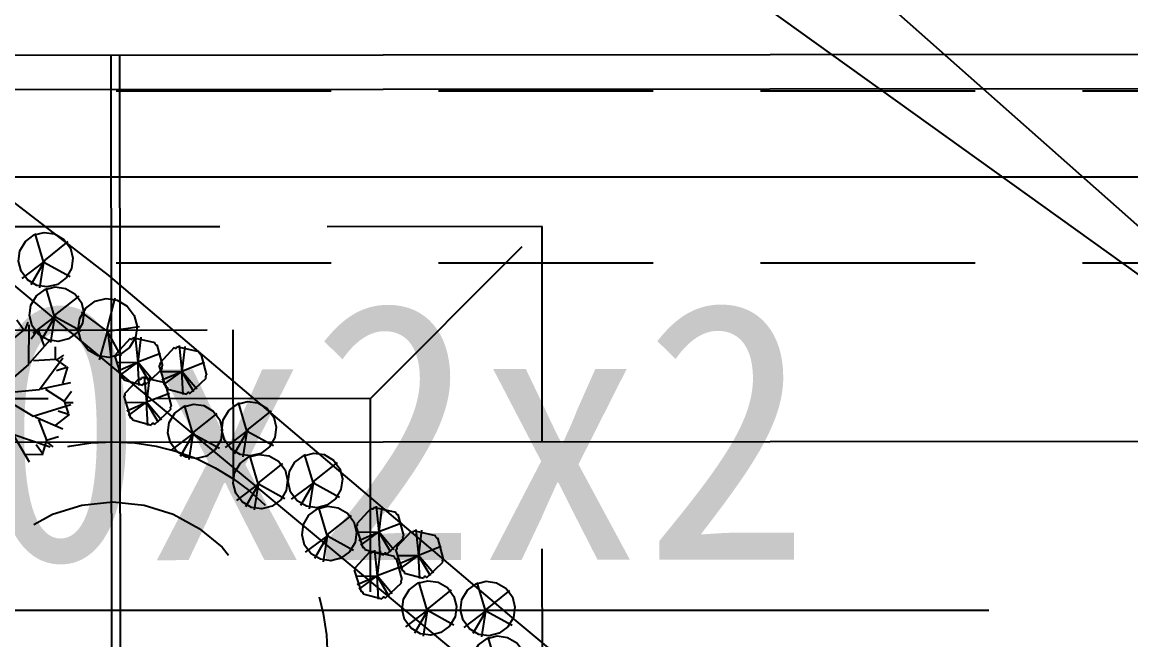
# Model space of a CAD drawing. Header units: millimetres. Extents: x 14950 to 15746, y 1103 to 1809.
# Drawn here: x 15441.23 to 15454.14, y 1477.58 to 1484.76 of the extents above; entities that cross this region are included whole.
import ezdxf
from ezdxf.enums import TextEntityAlignment as Align
from ezdxf.xclip import XClip

# ---------------------------------------------------------------- set-up
doc = ezdxf.new("R2010")
doc.units = ezdxf.units.MM
doc.header["$LTSCALE"] = 10
doc.header["$MEASUREMENT"] = 0
doc.header["$XCLIPFRAME"] = 2
doc.linetypes.add('DASHED2', pattern=[0.375, 0.25, -0.125])
doc.linetypes.add('HIDDEN', pattern=[0.375, 0.25, -0.125])
for name, color, linetype in [('TN-CABL', 4, 'Continuous'), ('TZ-BASE', 253, 'Continuous'), ('TZ-CABL', 4, 'Continuous')]:
    doc.layers.add(name, color=color, linetype=linetype)
doc.styles.get("Standard").update_dxf_attribs({"font": 'GulimChe.ttf'})
doc.linetypes.add('ZIGZAG', pattern='A,0.0001,-0.2,[131,ltypeshp.shx,S=0.2,R=0,X=-0.2,Y=0],-0.4,[131,ltypeshp.shx,S=0.2,R=180,X=0.2,Y=0],-0.2', length=0.8001)
doc.dimstyles.get("Standard").update_dxf_attribs({"dimtxt": 0.18, "dimasz": 0.18, "dimexe": 0.18, "dimexo": 0.0625, "dimgap": 0.09, "dimtad": 0, "dimtih": 1, "dimtoh": 1, "dimdec": 4, "dimzin": 0, "dimdsep": 46, "dimtxsty": 'Standard', "dimcen": 0.09, "dimadec": 0, "dimazin": 0, "dimtfac": 1, "dimtdec": 4, "dimtofl": 0, "dimtmove": 0, "dimatfit": 3, "dimfxl": 0, "dimtolj": 1, "dimtzin": 0, "dimarcsym": 0})

# ---------------------------------------------------------------- blocks, each defined once
blk = doc.blocks.new('JD-DGHCDGH7DFXH')
at = {"layer": 'TZ-BASE'}
for p, q in [((388.93, 17.024), (424.292, -12.325)), ((417.76, 4.183, 38), (405.137, 13.24, 38)), ((421.672, 1.134, 38), (412.44, 9.309, 38)), ((400.053, 8.525), (404.902, 4.798)), ((399.999, 7.352), (469.899, 7.414)), ((404.932, 7.355), (404.945, -6.641)), ((405.032, 7.355), (405.045, -6.641)), ((400, 6.952), (469.9, 7.014)), ((404.149, 4.953), (404.051, 5.281)), ((404.15, 4.96), (404.433, 5.187)), ((404.156, 4.955), (403.895, 4.759)), ((404.16, 4.96), (404.002, 4.686)), ((404.149, 4.945), (404.103, 4.648)), ((404.153, 4.95), (404.458, 4.782)), ((404.902, 4.798), (409.598, 0.814)), ((404.277, 4.318), (404.179, 4.647)), ((404.277, 4.326), (404.561, 4.552)), ((404.884, 4.153), (404.981, 4.532)), ((403.919, 4.157), (403.836, 4.273)), ((404.284, 4.321), (404.023, 4.124)), ((404.288, 4.326), (404.13, 4.051)), ((404.277, 4.311), (404.231, 4.014)), ((404.281, 4.316), (404.586, 4.148)), ((404.888, 4.146), (404.59, 4.366)), ((403.719, 3.993), (403.919, 4.157)), ((403.919, 4.157), (404.069, 4.157)), ((403.936, 4.157), (403.969, 4.249)), ((403.975, 3.759), (403.979, 4.218)), ((404.005, 4.055), (404.087, 4.168)), ((404.154, 3.977), (404.087, 4.168)), ((404.893, 4.153), (404.795, 3.813)), ((404.893, 4.146), (405.265, 4.199)), ((404.893, 4.159), (404.935, 3.82)), ((404.893, 4.139), (405.047, 3.853)), ((403.989, 3.778), (404.222, 4.042)), ((405.158, 4.06), (404.989, 3.879)), ((405.446, 4.011), (405.189, 4.069)), ((405.215, 4.083), (405.246, 3.784)), ((405.28, 4.075), (405.246, 3.784)), ((404.288, 3.821), (404.289, 3.964)), ((405.511, 3.887), (405.246, 3.784)), ((405.537, 3.741), (405.471, 3.986)), ((405.67, 3.955), (405.501, 3.773)), ((405.958, 3.905), (405.7, 3.963)), ((405.727, 3.977), (405.758, 3.678)), ((405.792, 3.969), (405.758, 3.678)), ((406.049, 3.635), (405.983, 3.88)), ((403.587, 3.421), (403.975, 3.759)), ((404.03, 3.806), (404.288, 3.821)), ((404.1, 3.466), (404.373, 3.835)), ((404.288, 3.821), (404.409, 3.733)), ((404.301, 3.811), (404.383, 3.867)), ((404.979, 3.852), (405.06, 3.598)), ((404.992, 3.781), (405.246, 3.784)), ((405.014, 3.684), (405.246, 3.784)), ((405.036, 3.63), (405.246, 3.784)), ((405.42, 3.575), (405.246, 3.784)), ((405.384, 3.547), (405.246, 3.784)), ((405.26, 3.513), (405.246, 3.784)), ((405.491, 3.746), (405.572, 3.492)), ((406.023, 3.781), (405.758, 3.678)), ((404.298, 3.688), (404.431, 3.731)), ((404.372, 3.537), (404.431, 3.731)), ((405.318, 3.619), (405.348, 3.319)), ((405.337, 3.524), (405.53, 3.705)), ((405.504, 3.676), (405.758, 3.678)), ((405.526, 3.578), (405.758, 3.678)), ((405.548, 3.524), (405.758, 3.678)), ((405.932, 3.469), (405.758, 3.678)), ((405.896, 3.441), (405.758, 3.678)), ((405.772, 3.407), (405.758, 3.678)), ((404.122, 3.473), (404.465, 3.55)), ((405.083, 3.578), (405.303, 3.519)), ((405.26, 3.596), (405.091, 3.415)), ((405.548, 3.547), (405.291, 3.605)), ((405.382, 3.611), (405.348, 3.319)), ((405.639, 3.276), (405.573, 3.522)), ((405.849, 3.418), (406.042, 3.599)), ((403.587, 3.421), (404.1, 3.466)), ((403.587, 3.421), (404.029, 3.156)), ((404.172, 3.472), (404.389, 3.332)), ((404.389, 3.332), (404.474, 3.448)), ((405.081, 3.388), (405.162, 3.134)), ((405.614, 3.422), (405.348, 3.319)), ((405.595, 3.472), (405.815, 3.413)), ((404.029, 3.156), (404.466, 3.294)), ((404.389, 3.332), (404.435, 3.19)), ((404.394, 3.317), (404.493, 3.314)), ((405.094, 3.317), (405.348, 3.319)), ((405.116, 3.22), (405.348, 3.319)), ((405.138, 3.166), (405.348, 3.319)), ((405.522, 3.111), (405.348, 3.319)), ((405.487, 3.082), (405.348, 3.319)), ((405.363, 3.049), (405.348, 3.319)), ((405.44, 3.06), (405.632, 3.241)), ((405.887, 2.956), (405.789, 3.284)), ((406.516, 2.986), (406.418, 3.315)), ((305.297, 2.767), (699.945, 3.115)), ((404.051, 3.149), (404.373, 3.009)), ((404.09, 3.119), (404.184, 2.878)), ((404.29, 3.054), (404.452, 3.176)), ((404.319, 3.219), (404.452, 3.176)), ((405.185, 3.113), (405.405, 3.054)), ((405.887, 2.963), (406.171, 3.189)), ((406.517, 2.994), (406.8, 3.22)), ((406.523, 2.989), (406.262, 2.792)), ((406.527, 2.994), (406.369, 2.719)), ((406.516, 2.979), (406.47, 2.682)), ((406.52, 2.984), (406.825, 2.816)), ((403.789, 2.947), (404.224, 2.802)), ((403.802, 2.929), (403.981, 2.625)), ((404.184, 2.878), (404.138, 2.736)), ((404.179, 2.862), (404.257, 2.802)), ((404.184, 2.878), (404.321, 2.921)), ((405.894, 2.958), (405.633, 2.761)), ((405.898, 2.963), (405.74, 2.688)), ((405.887, 2.948), (405.841, 2.651)), ((405.891, 2.953), (406.196, 2.785)), ((403.94, 2.711), (404.143, 2.714)), ((404.061, 2.828), (404.143, 2.714)), ((407.286, 2.384), (407.188, 2.713)), ((406.648, 2.371), (406.55, 2.7)), ((406.648, 2.379), (406.932, 2.605)), ((407.286, 2.392), (407.57, 2.618)), ((406.655, 2.374), (406.394, 2.177)), ((406.659, 2.379), (406.501, 2.104)), ((406.648, 2.364), (406.602, 2.067)), ((406.651, 2.369), (406.956, 2.201)), ((407.293, 2.387), (407.032, 2.19)), ((407.297, 2.392), (407.139, 2.117)), ((407.286, 2.377), (407.24, 2.08)), ((407.289, 2.382), (407.594, 2.214)), ((407.45, 1.768), (407.351, 2.096)), ((407.964, 2.087), (407.795, 1.905)), ((408.252, 2.037), (407.995, 2.095)), ((408.022, 2.11), (408.052, 1.81)), ((408.086, 2.102), (408.052, 1.81)), ((407.45, 1.775), (407.733, 2.001)), ((408.343, 1.767), (408.277, 2.012)), ((407.785, 1.878), (407.866, 1.624)), ((407.798, 1.808), (408.052, 1.81)), ((407.82, 1.711), (408.052, 1.81)), ((407.842, 1.657), (408.052, 1.81)), ((408.318, 1.913), (408.052, 1.81)), ((408.226, 1.601), (408.052, 1.81)), ((408.191, 1.573), (408.052, 1.81)), ((408.067, 1.54), (408.052, 1.81)), ((408.426, 1.814), (408.257, 1.633)), ((408.714, 1.765), (408.457, 1.823)), ((408.484, 1.837), (408.514, 1.537)), ((408.548, 1.829), (408.514, 1.537)), ((407.457, 1.77), (407.195, 1.573)), ((407.46, 1.775), (407.302, 1.501)), ((407.449, 1.76), (407.404, 1.463)), ((407.453, 1.765), (407.758, 1.597)), ((408.144, 1.551), (408.336, 1.732)), ((408.805, 1.494), (408.739, 1.74)), ((407.944, 1.575), (407.775, 1.393)), ((407.889, 1.604), (408.109, 1.545)), ((408.232, 1.525), (407.975, 1.583)), ((408.002, 1.598), (408.032, 1.298)), ((408.066, 1.589), (408.032, 1.298)), ((408.247, 1.606), (408.328, 1.352)), ((408.779, 1.64), (408.514, 1.537)), ((408.323, 1.255), (408.258, 1.5)), ((408.26, 1.535), (408.514, 1.537)), ((408.282, 1.438), (408.514, 1.537)), ((408.304, 1.384), (408.514, 1.537)), ((408.688, 1.329), (408.514, 1.537)), ((408.653, 1.3), (408.514, 1.537)), ((408.528, 1.267), (408.514, 1.537)), ((408.606, 1.278), (408.798, 1.459)), ((407.765, 1.366), (407.846, 1.112)), ((407.779, 1.296), (408.032, 1.298)), ((407.8, 1.199), (408.032, 1.298)), ((407.822, 1.145), (408.032, 1.298)), ((408.298, 1.401), (408.032, 1.298)), ((408.206, 1.089), (408.032, 1.298)), ((408.171, 1.061), (408.032, 1.298)), ((408.047, 1.027), (408.032, 1.298)), ((408.351, 1.331), (408.571, 1.273)), ((408.124, 1.039), (408.317, 1.219)), ((408.615, 0.901), (408.516, 1.23)), ((409.294, 0.895), (409.196, 1.223)), ((407.869, 1.092), (408.089, 1.033)), ((408.615, 0.909), (408.898, 1.135)), ((409.294, 0.902), (409.578, 1.128)), ((408.622, 0.904), (408.36, 0.707)), ((408.625, 0.909), (408.467, 0.634)), ((408.614, 0.894), (408.569, 0.597)), ((408.618, 0.899), (408.923, 0.731)), ((409.301, 0.897), (409.04, 0.7)), ((409.305, 0.902), (409.147, 0.628)), ((409.294, 0.887), (409.248, 0.59)), ((409.297, 0.892), (409.602, 0.724)), ((409.598, 0.814), (416.852, -5.191)), ((409.422, 0.26), (409.324, 0.588))]:
    blk.add_line(p, q, dxfattribs=at)
at = {"layer": 'TZ-BASE', "linetype": 'DASHED2'}
for p, q in [((409.951, 5.363), (399.951, 5.354)), ((407.953, 3.361), (409.951, 5.363)), ((409.96, -4.637), (409.951, 5.363)), ((403.552, 4.157), (406.352, 4.16)), ((406.352, 4.16), (406.354, 2.431)), ((407.953, 3.361), (401.953, 3.356)), ((407.958, -2.638), (407.953, 3.361))]:
    blk.add_line(p, q, dxfattribs=at)
for radius in [2.5, 1.8]:
    blk.add_circle((404.955, 0.359), radius, dxfattribs=at)
at = {"layer": 'TZ-BASE'}
for centre, major_axis in [((404.174, 4.977), (0.212, 0.236)), ((404.302, 4.343), (0.212, 0.236)), ((404.894, 4.183), (0.229, 0.255)), ((406.541, 3.011), (0.212, 0.236)), ((405.912, 2.98), (0.212, 0.236)), ((406.673, 2.396), (0.212, 0.236)), ((407.311, 2.409), (0.212, 0.236)), ((407.474, 1.792), (0.212, 0.236)), ((408.639, 0.926), (0.212, 0.236)), ((409.319, 0.919), (0.212, 0.236)), ((409.447, 0.284), (0.212, 0.236))]:
    blk.add_ellipse(centre, major_axis=major_axis, ratio=1, dxfattribs=at)
for centre, major_axis, start_param, end_param in [((405.172, 4.068), (0.011, 0.0122), 2.810229, 5.484201), ((405.464, 4.004), (0.0132, 0.0146), 1.957942, 4.240579), ((404.982, 3.866), (0.0097, 0.0108), 3.65516, 6.510752), ((405.684, 3.963), (0.011, 0.0122), 2.810229, 5.484201), ((405.976, 3.898), (0.0132, 0.0146), 1.957942, 4.240579), ((405.494, 3.76), (0.0097, 0.0108), 3.65516, 6.510752), ((405.541, 3.721), (0.0131, 0.0146), 0.959749, 3.282607), ((406.053, 3.616), (0.0131, 0.0146), 0.959749, 3.282607), ((405.067, 3.583), (-0.0123, 0.0111), 3.537946, 5.9104), ((405.274, 3.604), (0.011, 0.0122), 2.810229, 5.484201), ((405.32, 3.52), (0.0118, 0.0131), 5.707203, 8.650472), ((405.566, 3.54), (0.0132, 0.0146), 1.957942, 4.240579), ((405.579, 3.477), (-0.0123, 0.0111), 3.537946, 5.9104), ((405.084, 3.402), (0.0097, 0.0108), 3.65516, 6.510752), ((405.832, 3.414), (0.0118, 0.0131), 5.707203, 8.650472), ((405.643, 3.257), (0.0131, 0.0146), 0.959749, 3.282607), ((405.169, 3.119), (-0.0123, 0.0111), 3.537946, 5.9104), ((405.423, 3.056), (0.0118, 0.0131), 5.707203, 8.650472), ((407.978, 2.095), (0.011, 0.0122), 2.810229, 5.484201), ((408.27, 2.031), (0.0132, 0.0146), 1.957942, 4.240579), ((407.788, 1.893), (0.0097, 0.0108), 3.65516, 6.510752), ((408.44, 1.822), (0.011, 0.0122), 2.810229, 5.484201), ((408.347, 1.748), (0.0131, 0.0146), 0.959749, 3.282607), ((408.732, 1.758), (0.0132, 0.0146), 1.957942, 4.240579), ((407.874, 1.609), (-0.0123, 0.0111), 3.537946, 5.9104), ((407.959, 1.583), (0.011, 0.0122), 2.810229, 5.484201), ((408.127, 1.546), (0.0118, 0.0131), 5.707203, 8.650472), ((408.25, 1.62), (0.0097, 0.0108), 3.65516, 6.510752), ((408.251, 1.519), (0.0132, 0.0146), 1.957942, 4.240579), ((408.809, 1.475), (0.0131, 0.0146), 0.959749, 3.282607), ((407.768, 1.381), (0.0097, 0.0108), 3.65516, 6.510752), ((408.335, 1.337), (-0.0123, 0.0111), 3.537946, 5.9104), ((408.589, 1.274), (0.0118, 0.0131), 5.707203, 8.650472), ((408.327, 1.236), (0.0131, 0.0146), 0.959749, 3.282607), ((407.854, 1.097), (-0.0123, 0.0111), 3.537946, 5.9104), ((408.107, 1.034), (0.0118, 0.0131), 5.707203, 8.650472)]:
    blk.add_ellipse(centre, major_axis=major_axis, ratio=1, start_param=start_param, end_param=end_param, dxfattribs=at)
blk = doc.blocks.new('JD-DTJ6DGH')
at = {"layer": 'TZ-BASE'}
blk.add_text('Ø100x2x2', height=3, rotation=0.0518, dxfattribs=at).set_placement((404.78, 77.979, 38.05), align=Align.MIDDLE)
blk.add_leader([(390.429, 75.902, 38.05), (415.085, 75.902, 38.05)], dimstyle='Standard', override={"dimtxt": 3, "dimasz": 3, "dimexe": 2, "dimexo": 3, "dimgap": 1, "dimtad": 0, "dimtih": 0, "dimcen": 1, "dimaunit": 1, "dimadec": 8, "dimtix": 1, "dimtofl": 1, "dimtmove": 2, "dimtvp": 2}, dxfattribs=at)

msp = doc.modelspace()

# ---------------------------------------------------------------- linework, layer by layer
at = {"layer": 'TN-CABL', "linetype": 'ZIGZAG', "ltscale": 0.5}
msp.add_lwpolyline([(15037.328, 1482.966), (15535.178, 1482.966)], dxfattribs=at)
at = {"layer": 'TZ-CABL', "linetype": 'HIDDEN'}
for points in [[(15037.328, 1483.966), (15535.432, 1483.966)], [(15037.328, 1482.966), (15535.178, 1482.966)], [(15037.328, 1481.966), (15535.432, 1481.966)]]:
    msp.add_lwpolyline(points, dxfattribs=at)

# ---------------------------------------------------------------- block references
at = {"layer": 'TZ-BASE'}
ref = msp.add_blockref('JD-DGHCDGH7DFXH', (15037.333, 1477.025), dxfattribs=at)
XClip(ref).set_block_clipping_path([(-0.066111234, 74.999970863), (699.933616811, 75.6206052864), (700.0658361092, -74.3793364424), (0.0661112341, -74.999970863)])
msp.add_blockref('JD-DTJ6DGH', (15037.399, 1402.025), dxfattribs=at)

doc.saveas('drawing.dxf')
